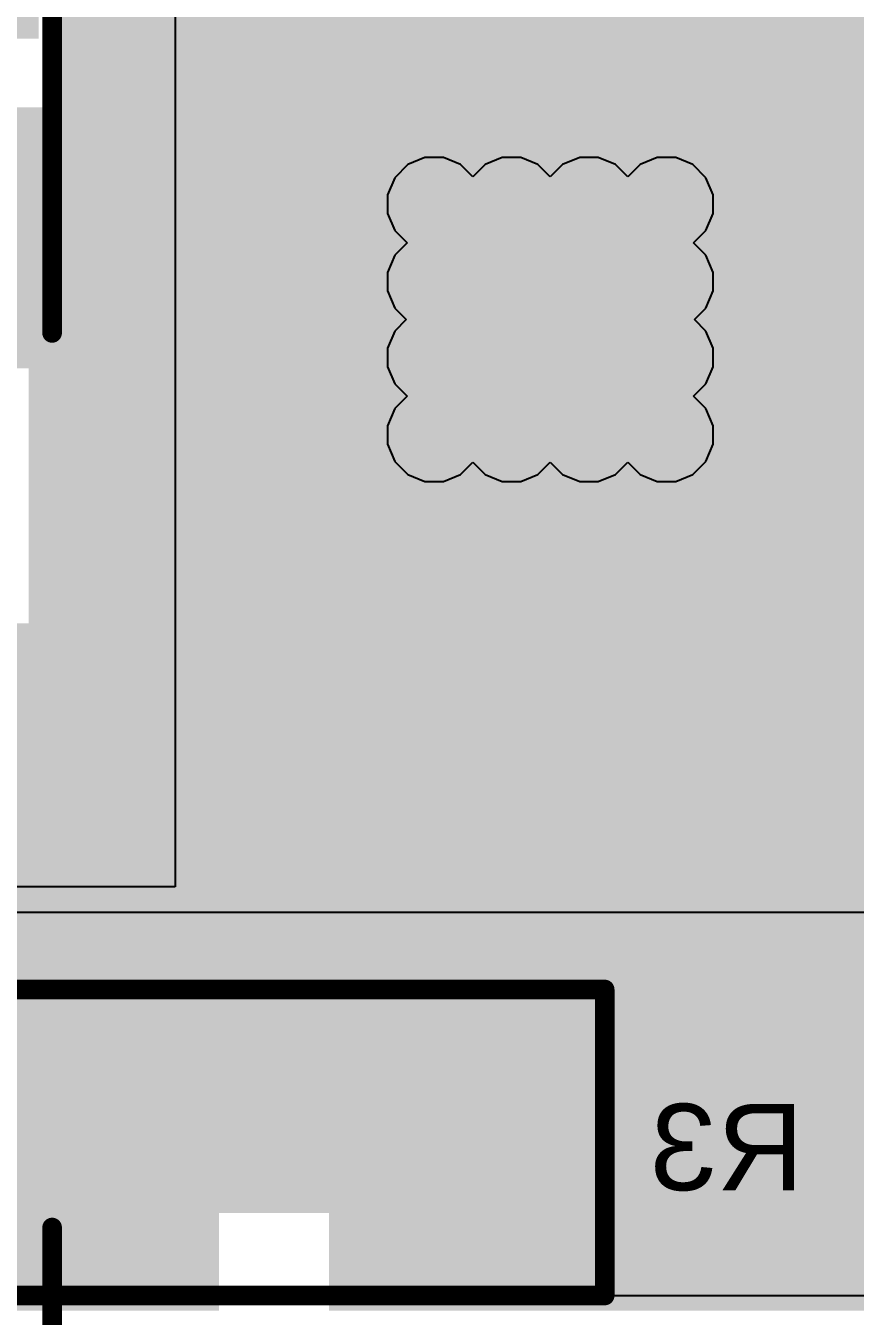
# Model space of a CAD drawing. Header units: millimetres. Extents: x -6 to 110, y 0 to 86.
# Drawn here: x 23.69 to 29.06, y 9.46 to 17.81 of the extents above; entities that cross this region are included whole.
import ezdxf

# ---------------------------------------------------------------- set-up
doc = ezdxf.new("R2010")
doc.units = ezdxf.units.MM
for name, color, linetype in [('BottomLayer', 5, 'Continuous'), ('BottomOverlay', 54, 'Continuous'), ('BottomPaste', 16, 'Continuous'), ('BottomSolder', 6, 'Continuous'), ('MidLayer1', 16, 'Continuous'), ('MidLayer2', 76, 'Continuous'), ('TopLayer', 1, 'Continuous'), ('TopOverlay', 2, 'Continuous'), ('TopPaste', 8, 'Continuous'), ('TopSolder', 216, 'Continuous'), ('ViaHoleLayer', 16, 'Continuous')]:
    doc.layers.add(name, color=color, linetype=linetype)
doc.styles.add('Arial', font='', dxfattribs={"height": 0.2})
doc.styles.get('Arial').set_extended_font_data('Arial')

# ---------------------------------------------------------------- blocks, each defined once
blk = doc.blocks.new('SMDRI127_471MT_16')
at = {"layer": 'TopLayer'}
blk.add_hatch(color=1, dxfattribs=at).paths.add_polyline_path([(-6.4, 2.7), (-3.5, 2.7), (-3.5, -2.7), (-6.4, -2.7)])
at = {"layer": 'TopPaste'}
blk.add_hatch(color=8, dxfattribs=at).paths.add_polyline_path([(-6.4, 2.7), (-3.5, 2.7), (-3.5, -2.7), (-6.4, -2.7)])
at = {"layer": 'TopSolder'}
blk.add_hatch(color=216, dxfattribs=at).paths.add_polyline_path([(-6.5016, 2.8016), (-3.3984, 2.8016), (-3.3984, -2.8016), (-6.5016, -2.8016)])
at = {"layer": 'TopOverlay', "const_width": 0.127}
for points in [[(-6.35, 2.8956), (-6.35, 6.2738)], [(-6.35, -6.2738), (-6.35, -2.8956)]]:
    blk.add_lwpolyline(points, dxfattribs=at)
at = {"layer": 'TopOverlay', "const_width": 0.0635}
for points in [[(-6.3817, 2.8956, 1), (-6.3182, 2.8956, 1)], [(-6.3817, -2.8956, 1), (-6.3182, -2.8956, 1)]]:
    blk.add_lwpolyline(points, format="xyb", close=True, dxfattribs=at)
blk = doc.blocks.new('R___1206_B_30')
at = {"layer": 'BottomLayer'}
for points in [[(-2.032, 0.889), (-0.508, 0.889), (-0.508, -0.889), (-2.032, -0.889)], [(0.508, 0.889), (2.032, 0.889), (2.032, -0.889), (0.508, -0.889)]]:
    blk.add_hatch(color=5, dxfattribs=at).paths.add_polyline_path(points)
at = {"layer": 'BottomPaste'}
for points in [[(-2.032, 0.889), (-0.508, 0.889), (-0.508, -0.889), (-2.032, -0.889)], [(0.508, 0.889), (2.032, 0.889), (2.032, -0.889), (0.508, -0.889)]]:
    blk.add_hatch(color=16, dxfattribs=at).paths.add_polyline_path(points)
at = {"layer": 'BottomSolder'}
for points in [[(-2.1336, 0.9906), (-0.4064, 0.9906), (-0.4064, -0.9906), (-2.1336, -0.9906)], [(0.4064, 0.9906), (2.1336, 0.9906), (2.1336, -0.9906), (0.4064, -0.9906)]]:
    blk.add_hatch(color=6, dxfattribs=at).paths.add_polyline_path(points)
at = {"layer": 'BottomOverlay', "const_width": 0.127}
for points in [[(-2.1336, 0.9906), (-2.1336, -0.9906)], [(2.1336, 0.9906), (-2.1336, 0.9906)], [(2.1336, 0.9906), (2.1336, -0.9906)], [(2.1336, -0.9906), (-2.1336, -0.9906)]]:
    blk.add_lwpolyline(points, dxfattribs=at)
at = {"layer": 'BottomOverlay', "const_width": 0.0635}
for points in [[(-2.16535, 0.9906, 1), (-2.10185, 0.9906, 1)], [(-2.16535, 0.9906, 1), (-2.10185, 0.9906, 1)], [(2.10185, 0.9906, 1), (2.16535, 0.9906, 1)], [(2.10185, 0.9906, 1), (2.16535, 0.9906, 1)], [(-2.16535, -0.9906, 1), (-2.10185, -0.9906, 1)], [(-2.16535, -0.9906, 1), (-2.10185, -0.9906, 1)], [(2.10185, -0.9906, 1), (2.16535, -0.9906, 1)], [(2.10185, -0.9906, 1), (2.16535, -0.9906, 1)]]:
    blk.add_lwpolyline(points, format="xyb", close=True, dxfattribs=at)
blk = doc.blocks.new('SOP_16_B_33')
at = {"layer": 'BottomLayer'}
for points in [[(-3.4556, 4.7244), (-1.9939, 4.7244), (-1.9939, 4.1656), (-3.4556, 4.1656)], [(1.9939, 4.7244), (3.4556, 4.7244), (3.4556, 4.1656), (1.9939, 4.1656)], [(-3.4556, 3.4544), (-1.9939, 3.4544), (-1.9939, 2.8956), (-3.4556, 2.8956)], [(1.9939, 3.4544), (3.4556, 3.4544), (3.4556, 2.8956), (1.9939, 2.8956)], [(-3.4556, 2.1844), (-1.9939, 2.1844), (-1.9939, 1.6256), (-3.4556, 1.6256)], [(1.9939, 2.1844), (3.4556, 2.1844), (3.4556, 1.6256), (1.9939, 1.6256)], [(-3.4556, 0.9144), (-1.9939, 0.9144), (-1.9939, 0.3556), (-3.4556, 0.3556)], [(1.9939, 0.9144), (3.4556, 0.9144), (3.4556, 0.3556), (1.9939, 0.3556)], [(-3.4556, -0.3556), (-1.9939, -0.3556), (-1.9939, -0.9144), (-3.4556, -0.9144)], [(1.9939, -0.3556), (3.4556, -0.3556), (3.4556, -0.9144), (1.9939, -0.9144)], [(-3.4556, -1.6256), (-1.9939, -1.6256), (-1.9939, -2.1844), (-3.4556, -2.1844)], [(1.9939, -1.6256), (3.4556, -1.6256), (3.4556, -2.1844), (1.9939, -2.1844)], [(-3.4556, -2.8956), (-1.9939, -2.8956), (-1.9939, -3.4544), (-3.4556, -3.4544)], [(1.9939, -2.8956), (3.4556, -2.8956), (3.4556, -3.4544), (1.9939, -3.4544)], [(-3.4556, -4.1656), (-1.9939, -4.1656), (-1.9939, -4.7244), (-3.4556, -4.7244)], [(1.9939, -4.1656), (3.4556, -4.1656), (3.4556, -4.7244), (1.9939, -4.7244)]]:
    blk.add_hatch(color=5, dxfattribs=at).paths.add_polyline_path(points)
at = {"layer": 'BottomPaste'}
for points in [[(-3.4556, 4.7244), (-1.9939, 4.7244), (-1.9939, 4.1656), (-3.4556, 4.1656)], [(1.9939, 4.7244), (3.4556, 4.7244), (3.4556, 4.1656), (1.9939, 4.1656)], [(-3.4556, 3.4544), (-1.9939, 3.4544), (-1.9939, 2.8956), (-3.4556, 2.8956)], [(1.9939, 3.4544), (3.4556, 3.4544), (3.4556, 2.8956), (1.9939, 2.8956)], [(-3.4556, 2.1844), (-1.9939, 2.1844), (-1.9939, 1.6256), (-3.4556, 1.6256)], [(1.9939, 2.1844), (3.4556, 2.1844), (3.4556, 1.6256), (1.9939, 1.6256)], [(-3.4556, 0.9144), (-1.9939, 0.9144), (-1.9939, 0.3556), (-3.4556, 0.3556)], [(1.9939, 0.9144), (3.4556, 0.9144), (3.4556, 0.3556), (1.9939, 0.3556)], [(-3.4556, -0.3556), (-1.9939, -0.3556), (-1.9939, -0.9144), (-3.4556, -0.9144)], [(1.9939, -0.3556), (3.4556, -0.3556), (3.4556, -0.9144), (1.9939, -0.9144)], [(-3.4556, -1.6256), (-1.9939, -1.6256), (-1.9939, -2.1844), (-3.4556, -2.1844)], [(1.9939, -1.6256), (3.4556, -1.6256), (3.4556, -2.1844), (1.9939, -2.1844)], [(-3.4556, -2.8956), (-1.9939, -2.8956), (-1.9939, -3.4544), (-3.4556, -3.4544)], [(1.9939, -2.8956), (3.4556, -2.8956), (3.4556, -3.4544), (1.9939, -3.4544)], [(-3.4556, -4.1656), (-1.9939, -4.1656), (-1.9939, -4.7244), (-3.4556, -4.7244)], [(1.9939, -4.1656), (3.4556, -4.1656), (3.4556, -4.7244), (1.9939, -4.7244)]]:
    blk.add_hatch(color=16, dxfattribs=at).paths.add_polyline_path(points)
at = {"layer": 'BottomSolder'}
for points in [[(-3.5572, 4.826), (-1.8923, 4.826), (-1.8923, 4.064), (-3.5572, 4.064)], [(1.8923, 4.826), (3.5572, 4.826), (3.5572, 4.064), (1.8923, 4.064)], [(-3.5572, 3.556), (-1.8923, 3.556), (-1.8923, 2.794), (-3.5572, 2.794)], [(1.8923, 3.556), (3.5572, 3.556), (3.5572, 2.794), (1.8923, 2.794)], [(-3.5572, 2.286), (-1.8923, 2.286), (-1.8923, 1.524), (-3.5572, 1.524)], [(1.8923, 2.286), (3.5572, 2.286), (3.5572, 1.524), (1.8923, 1.524)], [(-3.5572, 1.016), (-1.8923, 1.016), (-1.8923, 0.254), (-3.5572, 0.254)], [(1.8923, 1.016), (3.5572, 1.016), (3.5572, 0.254), (1.8923, 0.254)], [(-3.5572, -0.254), (-1.8923, -0.254), (-1.8923, -1.016), (-3.5572, -1.016)], [(1.8923, -0.254), (3.5572, -0.254), (3.5572, -1.016), (1.8923, -1.016)], [(-3.5572, -1.524), (-1.8923, -1.524), (-1.8923, -2.286), (-3.5572, -2.286)], [(1.8923, -1.524), (3.5572, -1.524), (3.5572, -2.286), (1.8923, -2.286)], [(-3.5572, -2.794), (-1.8923, -2.794), (-1.8923, -3.556), (-3.5572, -3.556)], [(1.8923, -2.794), (3.5572, -2.794), (3.5572, -3.556), (1.8923, -3.556)], [(-3.5572, -4.064), (-1.8923, -4.064), (-1.8923, -4.826), (-3.5572, -4.826)], [(1.8923, -4.064), (3.5572, -4.064), (3.5572, -4.826), (1.8923, -4.826)]]:
    blk.add_hatch(color=6, dxfattribs=at).paths.add_polyline_path(points)
at = {"layer": 'BottomOverlay'}
for points, const_width in [([(-2.1209, 5.0546), (2.1209, 5.0546)], 0.1524), ([(-3.7846, -4.318), (-3.6576, -4.445)], 0.127), ([(-3.7846, -4.318), (-3.7846, -4.572)], 0.127), ([(-3.6576, -4.445), (-3.7846, -4.572)], 0.127), ([(-2.1209, -5.0546), (2.1209, -5.0546)], 0.1524)]:
    blk.add_lwpolyline(points, dxfattribs=dict(at, const_width=const_width))
for points, const_width in [([(-2.159, 5.0546, 1), (-2.0828, 5.0546, 1)], 0.0762), ([(2.0828, 5.0546, 1), (2.159, 5.0546, 1)], 0.0762), ([(-3.8163, -4.318, 1), (-3.7529, -4.318, 1)], 0.0635), ([(-3.8163, -4.318, 1), (-3.7529, -4.318, 1)], 0.0635), ([(-3.6894, -4.445, 1), (-3.6258, -4.445, 1)], 0.0635), ([(-3.6894, -4.445, 1), (-3.6258, -4.445, 1)], 0.0635), ([(-3.8163, -4.572, 1), (-3.7529, -4.572, 1)], 0.0635), ([(-3.8163, -4.572, 1), (-3.7529, -4.572, 1)], 0.0635), ([(-2.159, -5.0546, 1), (-2.0828, -5.0546, 1)], 0.0762), ([(2.0828, -5.0546, 1), (2.159, -5.0546, 1)], 0.0762)]:
    blk.add_lwpolyline(points, format="xyb", close=True, dxfattribs=dict(at, const_width=const_width))

msp = doc.modelspace()

# ---------------------------------------------------------------- hatches: boundary and pattern name
at = {"layer": 'BottomLayer'}
for points in [[(19.9169, 15.5956), (28.7544, 15.5956), (28.7544, 17.2855), (19.9169, 17.2855)], [(23.913, 14.2048), (28.7544, 14.2048), (28.7544, 17.2855), (23.913, 17.2855)], [(28.018, 9.4942), (28.7544, 9.4942), (28.7544, 16.8986), (28.018, 16.8986)], [(25.6556, 9.4942), (26.3822, 9.4942), (26.3822, 15.9766), (25.6556, 15.9766)], [(23.913, 9.4942), (24.9444, 9.4942), (24.9444, 13.8423), (23.913, 13.8423)], [(25.6556, 9.4942), (28.7544, 9.4942), (28.7544, 12.0262), (25.6556, 12.0262)], [(21.8944, 9.4942), (24.9444, 9.4942), (24.9444, 11.4722), (21.8944, 11.4722)], [(25.6556, 9.4942), (32.5238, 9.4942), (32.5238, 10.8703), (25.6556, 10.8703)]]:
    msp.add_hatch(color=5, dxfattribs=at).paths.add_polyline_path(points)
h = msp.add_hatch(color=5, dxfattribs=at)
edge = h.paths.add_edge_path()
edge.add_arc((26.3364, 16.6584), 0.2, 0, 360)
h = msp.add_hatch(color=5, dxfattribs=at)
edge = h.paths.add_edge_path()
edge.add_arc((26.8374, 16.6584), 0.2, 0, 360)
h = msp.add_hatch(color=5, dxfattribs=at)
edge = h.paths.add_edge_path()
edge.add_arc((27.3384, 16.6584), 0.2, 0, 360)
h = msp.add_hatch(color=5, dxfattribs=at)
edge = h.paths.add_edge_path()
edge.add_arc((27.8394, 16.6584), 0.2, 0, 360)
h = msp.add_hatch(color=5, dxfattribs=at)
edge = h.paths.add_edge_path()
edge.add_arc((26.3364, 16.1562), 0.2, 0, 360)
h = msp.add_hatch(color=5, dxfattribs=at)
edge = h.paths.add_edge_path()
edge.add_arc((26.8374, 16.1562), 0.2, 0, 360)
h = msp.add_hatch(color=5, dxfattribs=at)
edge = h.paths.add_edge_path()
edge.add_arc((27.3384, 16.1562), 0.2, 0, 360)
h = msp.add_hatch(color=5, dxfattribs=at)
edge = h.paths.add_edge_path()
edge.add_arc((27.8394, 16.1562), 0.2, 0, 360)
h = msp.add_hatch(color=5, dxfattribs=at)
edge = h.paths.add_edge_path()
edge.add_arc((26.3364, 15.666), 0.2, 0, 360)
h = msp.add_hatch(color=5, dxfattribs=at)
edge = h.paths.add_edge_path()
edge.add_arc((26.8374, 15.666), 0.2, 0, 360)
h = msp.add_hatch(color=5, dxfattribs=at)
edge = h.paths.add_edge_path()
edge.add_arc((27.3384, 15.666), 0.2, 0, 360)
h = msp.add_hatch(color=5, dxfattribs=at)
edge = h.paths.add_edge_path()
edge.add_arc((27.8394, 15.666), 0.2, 0, 360)
h = msp.add_hatch(color=5, dxfattribs=at)
edge = h.paths.add_edge_path()
edge.add_arc((26.3364, 15.1638), 0.2, 0, 360)
h = msp.add_hatch(color=5, dxfattribs=at)
edge = h.paths.add_edge_path()
edge.add_arc((26.8374, 15.1638), 0.2, 0, 360)
h = msp.add_hatch(color=5, dxfattribs=at)
edge = h.paths.add_edge_path()
edge.add_arc((27.3384, 15.1638), 0.2, 0, 360)
h = msp.add_hatch(color=5, dxfattribs=at)
edge = h.paths.add_edge_path()
edge.add_arc((27.8394, 15.1638), 0.2, 0, 360)
at = {"layer": 'MidLayer1'}
h = msp.add_hatch(color=16, dxfattribs=at)
edge = h.paths.add_edge_path()
edge.add_arc((26.3364, 16.6584), 0.2, 0, 360)
h = msp.add_hatch(color=16, dxfattribs=at)
edge = h.paths.add_edge_path()
edge.add_arc((26.8374, 16.6584), 0.2, 0, 360)
h = msp.add_hatch(color=16, dxfattribs=at)
edge = h.paths.add_edge_path()
edge.add_arc((27.3384, 16.6584), 0.2, 0, 360)
h = msp.add_hatch(color=16, dxfattribs=at)
edge = h.paths.add_edge_path()
edge.add_arc((27.8394, 16.6584), 0.2, 0, 360)
h = msp.add_hatch(color=16, dxfattribs=at)
edge = h.paths.add_edge_path()
edge.add_arc((26.3364, 16.1562), 0.2, 0, 360)
h = msp.add_hatch(color=16, dxfattribs=at)
edge = h.paths.add_edge_path()
edge.add_arc((26.8374, 16.1562), 0.2, 0, 360)
h = msp.add_hatch(color=16, dxfattribs=at)
edge = h.paths.add_edge_path()
edge.add_arc((27.3384, 16.1562), 0.2, 0, 360)
h = msp.add_hatch(color=16, dxfattribs=at)
edge = h.paths.add_edge_path()
edge.add_arc((27.8394, 16.1562), 0.2, 0, 360)
h = msp.add_hatch(color=16, dxfattribs=at)
edge = h.paths.add_edge_path()
edge.add_arc((26.3364, 15.666), 0.2, 0, 360)
h = msp.add_hatch(color=16, dxfattribs=at)
edge = h.paths.add_edge_path()
edge.add_arc((26.8374, 15.666), 0.2, 0, 360)
h = msp.add_hatch(color=16, dxfattribs=at)
edge = h.paths.add_edge_path()
edge.add_arc((27.3384, 15.666), 0.2, 0, 360)
h = msp.add_hatch(color=16, dxfattribs=at)
edge = h.paths.add_edge_path()
edge.add_arc((27.8394, 15.666), 0.2, 0, 360)
h = msp.add_hatch(color=16, dxfattribs=at)
edge = h.paths.add_edge_path()
edge.add_arc((26.3364, 15.1638), 0.2, 0, 360)
h = msp.add_hatch(color=16, dxfattribs=at)
edge = h.paths.add_edge_path()
edge.add_arc((26.8374, 15.1638), 0.2, 0, 360)
h = msp.add_hatch(color=16, dxfattribs=at)
edge = h.paths.add_edge_path()
edge.add_arc((27.3384, 15.1638), 0.2, 0, 360)
h = msp.add_hatch(color=16, dxfattribs=at)
edge = h.paths.add_edge_path()
edge.add_arc((27.8394, 15.1638), 0.2, 0, 360)
at = {"layer": 'MidLayer2'}
h = msp.add_hatch(color=76, dxfattribs=at)
edge = h.paths.add_edge_path()
edge.add_arc((26.3364, 16.6584), 0.2, 0, 360)
h = msp.add_hatch(color=76, dxfattribs=at)
edge = h.paths.add_edge_path()
edge.add_arc((26.8374, 16.6584), 0.2, 0, 360)
h = msp.add_hatch(color=76, dxfattribs=at)
edge = h.paths.add_edge_path()
edge.add_arc((27.3384, 16.6584), 0.2, 0, 360)
h = msp.add_hatch(color=76, dxfattribs=at)
edge = h.paths.add_edge_path()
edge.add_arc((27.8394, 16.6584), 0.2, 0, 360)
h = msp.add_hatch(color=76, dxfattribs=at)
edge = h.paths.add_edge_path()
edge.add_arc((26.3364, 16.1562), 0.2, 0, 360)
h = msp.add_hatch(color=76, dxfattribs=at)
edge = h.paths.add_edge_path()
edge.add_arc((26.8374, 16.1562), 0.2, 0, 360)
h = msp.add_hatch(color=76, dxfattribs=at)
edge = h.paths.add_edge_path()
edge.add_arc((27.3384, 16.1562), 0.2, 0, 360)
h = msp.add_hatch(color=76, dxfattribs=at)
edge = h.paths.add_edge_path()
edge.add_arc((27.8394, 16.1562), 0.2, 0, 360)
h = msp.add_hatch(color=76, dxfattribs=at)
edge = h.paths.add_edge_path()
edge.add_arc((26.3364, 15.666), 0.2, 0, 360)
h = msp.add_hatch(color=76, dxfattribs=at)
edge = h.paths.add_edge_path()
edge.add_arc((26.8374, 15.666), 0.2, 0, 360)
h = msp.add_hatch(color=76, dxfattribs=at)
edge = h.paths.add_edge_path()
edge.add_arc((27.3384, 15.666), 0.2, 0, 360)
h = msp.add_hatch(color=76, dxfattribs=at)
edge = h.paths.add_edge_path()
edge.add_arc((27.8394, 15.666), 0.2, 0, 360)
h = msp.add_hatch(color=76, dxfattribs=at)
edge = h.paths.add_edge_path()
edge.add_arc((26.3364, 15.1638), 0.2, 0, 360)
h = msp.add_hatch(color=76, dxfattribs=at)
edge = h.paths.add_edge_path()
edge.add_arc((26.8374, 15.1638), 0.2, 0, 360)
h = msp.add_hatch(color=76, dxfattribs=at)
edge = h.paths.add_edge_path()
edge.add_arc((27.3384, 15.1638), 0.2, 0, 360)
h = msp.add_hatch(color=76, dxfattribs=at)
edge = h.paths.add_edge_path()
edge.add_arc((27.8394, 15.1638), 0.2, 0, 360)
at = {"layer": 'TopLayer'}
for points in [[(23.8132, 10.2286), (32.8772, 10.2286), (32.8772, 20.0493), (23.8132, 20.0493)], [(24.0672, 10.2286), (31.115, 10.2286), (31.115, 20.0493), (24.0672, 20.0493)], [(25.273, 16.383), (37, 16.383), (37, 20.0493), (25.273, 20.0493)], [(20.4606, 11.582), (27.8394, 11.582), (27.8394, 13.882), (20.4606, 13.882)]]:
    msp.add_hatch(color=1, dxfattribs=at).paths.add_polyline_path(points)
h = msp.add_hatch(color=1, dxfattribs=at)
edge = h.paths.add_edge_path()
edge.add_arc((26.3364, 16.6584), 0.2, 0, 360)
h = msp.add_hatch(color=1, dxfattribs=at)
edge = h.paths.add_edge_path()
edge.add_arc((26.8374, 16.6584), 0.2, 0, 360)
h = msp.add_hatch(color=1, dxfattribs=at)
edge = h.paths.add_edge_path()
edge.add_arc((27.3384, 16.6584), 0.2, 0, 360)
h = msp.add_hatch(color=1, dxfattribs=at)
edge = h.paths.add_edge_path()
edge.add_arc((27.8394, 16.6584), 0.2, 0, 360)
h = msp.add_hatch(color=1, dxfattribs=at)
edge = h.paths.add_edge_path()
edge.add_arc((26.3364, 16.1562), 0.2, 0, 360)
h = msp.add_hatch(color=1, dxfattribs=at)
edge = h.paths.add_edge_path()
edge.add_arc((26.8374, 16.1562), 0.2, 0, 360)
h = msp.add_hatch(color=1, dxfattribs=at)
edge = h.paths.add_edge_path()
edge.add_arc((27.3384, 16.1562), 0.2, 0, 360)
h = msp.add_hatch(color=1, dxfattribs=at)
edge = h.paths.add_edge_path()
edge.add_arc((27.8394, 16.1562), 0.2, 0, 360)
h = msp.add_hatch(color=1, dxfattribs=at)
edge = h.paths.add_edge_path()
edge.add_arc((26.3364, 15.666), 0.2, 0, 360)
h = msp.add_hatch(color=1, dxfattribs=at)
edge = h.paths.add_edge_path()
edge.add_arc((26.8374, 15.666), 0.2, 0, 360)
h = msp.add_hatch(color=1, dxfattribs=at)
edge = h.paths.add_edge_path()
edge.add_arc((27.3384, 15.666), 0.2, 0, 360)
h = msp.add_hatch(color=1, dxfattribs=at)
edge = h.paths.add_edge_path()
edge.add_arc((27.8394, 15.666), 0.2, 0, 360)
h = msp.add_hatch(color=1, dxfattribs=at)
edge = h.paths.add_edge_path()
edge.add_arc((26.3364, 15.1638), 0.2, 0, 360)
h = msp.add_hatch(color=1, dxfattribs=at)
edge = h.paths.add_edge_path()
edge.add_arc((26.8374, 15.1638), 0.2, 0, 360)
h = msp.add_hatch(color=1, dxfattribs=at)
edge = h.paths.add_edge_path()
edge.add_arc((27.3384, 15.1638), 0.2, 0, 360)
h = msp.add_hatch(color=1, dxfattribs=at)
edge = h.paths.add_edge_path()
edge.add_arc((27.8394, 15.1638), 0.2, 0, 360)
at = {"layer": 'ViaHoleLayer'}
h = msp.add_hatch(color=16, dxfattribs=at)
edge = h.paths.add_edge_path()
edge.add_arc((26.3364, 16.6584), 0.1, 0, 360)
h = msp.add_hatch(color=16, dxfattribs=at)
edge = h.paths.add_edge_path()
edge.add_arc((26.8374, 16.6584), 0.1, 0, 360)
h = msp.add_hatch(color=16, dxfattribs=at)
edge = h.paths.add_edge_path()
edge.add_arc((27.3384, 16.6584), 0.1, 0, 360)
h = msp.add_hatch(color=16, dxfattribs=at)
edge = h.paths.add_edge_path()
edge.add_arc((27.8394, 16.6584), 0.1, 0, 360)
h = msp.add_hatch(color=16, dxfattribs=at)
edge = h.paths.add_edge_path()
edge.add_arc((26.3364, 16.1562), 0.1, 0, 360)
h = msp.add_hatch(color=16, dxfattribs=at)
edge = h.paths.add_edge_path()
edge.add_arc((26.8374, 16.1562), 0.1, 0, 360)
h = msp.add_hatch(color=16, dxfattribs=at)
edge = h.paths.add_edge_path()
edge.add_arc((27.3384, 16.1562), 0.1, 0, 360)
h = msp.add_hatch(color=16, dxfattribs=at)
edge = h.paths.add_edge_path()
edge.add_arc((27.8394, 16.1562), 0.1, 0, 360)
h = msp.add_hatch(color=16, dxfattribs=at)
edge = h.paths.add_edge_path()
edge.add_arc((26.3364, 15.666), 0.1, 0, 360)
h = msp.add_hatch(color=16, dxfattribs=at)
edge = h.paths.add_edge_path()
edge.add_arc((26.8374, 15.666), 0.1, 0, 360)
h = msp.add_hatch(color=16, dxfattribs=at)
edge = h.paths.add_edge_path()
edge.add_arc((27.3384, 15.666), 0.1, 0, 360)
h = msp.add_hatch(color=16, dxfattribs=at)
edge = h.paths.add_edge_path()
edge.add_arc((27.8394, 15.666), 0.1, 0, 360)
h = msp.add_hatch(color=16, dxfattribs=at)
edge = h.paths.add_edge_path()
edge.add_arc((26.3364, 15.1638), 0.1, 0, 360)
h = msp.add_hatch(color=16, dxfattribs=at)
edge = h.paths.add_edge_path()
edge.add_arc((26.8374, 15.1638), 0.1, 0, 360)
h = msp.add_hatch(color=16, dxfattribs=at)
edge = h.paths.add_edge_path()
edge.add_arc((27.3384, 15.1638), 0.1, 0, 360)
h = msp.add_hatch(color=16, dxfattribs=at)
edge = h.paths.add_edge_path()
edge.add_arc((27.8394, 15.1638), 0.1, 0, 360)

# ---------------------------------------------------------------- linework, layer by layer
at = {"layer": 'MidLayer1'}
for p, q in [((24.6592, 23.5236), (24.6592, 15.1638)), ((24.6592, 15.1638), (24.6592, 12.2384)), ((24.6592, 12.2384), (19.9804, 12.2384)), ((19.9804, 12.0734), (36.322, 12.0734))]:
    msp.add_line(p, q, dxfattribs=at)
at = {"layer": 'MidLayer2'}
for p, q in [((26.2764, 16.96), (26.1655, 16.9141)), ((26.3964, 16.96), (26.2764, 16.96)), ((26.5072, 16.9141), (26.3964, 16.96)), ((26.7774, 16.96), (26.6666, 16.9141)), ((26.8974, 16.96), (26.7774, 16.96)), ((27.0082, 16.9141), (26.8974, 16.96)), ((27.2784, 16.96), (27.1676, 16.9141)), ((27.3984, 16.96), (27.2784, 16.96)), ((27.5093, 16.9141), (27.3984, 16.96)), ((27.7794, 16.96), (27.6686, 16.9141)), ((27.8994, 16.96), (27.7794, 16.96)), ((28.0103, 16.9141), (27.8994, 16.96)), ((26.1655, 16.9141), (26.0807, 16.8293)), ((26.5869, 16.8344), (26.5072, 16.9141)), ((26.6666, 16.9141), (26.5869, 16.8344)), ((27.0879, 16.8344), (27.0082, 16.9141)), ((27.1676, 16.9141), (27.0879, 16.8344)), ((27.5889, 16.8344), (27.5093, 16.9141)), ((27.6686, 16.9141), (27.5889, 16.8344)), ((28.0951, 16.8293), (28.0103, 16.9141)), ((26.0807, 16.8293), (26.0348, 16.7184)), ((28.141, 16.7184), (28.0951, 16.8293)), ((26.0348, 16.7184), (26.0348, 16.5984)), ((28.141, 16.5984), (28.141, 16.7184)), ((26.0348, 16.5984), (26.0807, 16.4876)), ((28.0951, 16.4876), (28.141, 16.5984)), ((26.0807, 16.4876), (26.1609, 16.4073)), ((28.0149, 16.4073), (28.0951, 16.4876)), ((26.1609, 16.4073), (26.0807, 16.3271)), ((28.0951, 16.3271), (28.0149, 16.4073)), ((26.0807, 16.3271), (26.0348, 16.2162)), ((28.141, 16.2162), (28.0951, 16.3271)), ((26.0348, 16.2162), (26.0348, 16.0962)), ((28.141, 16.0962), (28.141, 16.2162)), ((26.0348, 16.0962), (26.0807, 15.9854)), ((28.0951, 15.9854), (28.141, 16.0962)), ((26.0807, 15.9854), (26.155, 15.9111)), ((28.0209, 15.9111), (28.0951, 15.9854)), ((26.155, 15.9111), (26.0807, 15.8368)), ((28.0951, 15.8368), (28.0209, 15.9111)), ((26.0807, 15.8368), (26.0348, 15.726)), ((28.141, 15.726), (28.0951, 15.8368)), ((26.0348, 15.726), (26.0348, 15.606)), ((28.141, 15.606), (28.141, 15.726)), ((26.0348, 15.606), (26.0807, 15.4952)), ((28.0951, 15.4952), (28.141, 15.606)), ((26.0807, 15.4952), (26.1609, 15.4149)), ((28.0149, 15.4149), (28.0951, 15.4952)), ((26.1609, 15.4149), (26.0807, 15.3346)), ((28.0951, 15.3346), (28.0149, 15.4149)), ((26.0807, 15.3346), (26.0348, 15.2238)), ((28.141, 15.2238), (28.0951, 15.3346)), ((26.0348, 15.2238), (26.0348, 15.1038)), ((28.141, 15.1038), (28.141, 15.2238)), ((26.0348, 15.1038), (26.0807, 14.993)), ((28.0951, 14.993), (28.141, 15.1038)), ((26.0807, 14.993), (26.1655, 14.9081)), ((26.5072, 14.9081), (26.5869, 14.9878)), ((26.5869, 14.9878), (26.6666, 14.9081)), ((27.0082, 14.9081), (27.0879, 14.9878)), ((27.0879, 14.9878), (27.1676, 14.9081)), ((27.5093, 14.9081), (27.5889, 14.9878)), ((27.5889, 14.9878), (27.6686, 14.9081)), ((28.0103, 14.9081), (28.0951, 14.993)), ((26.1655, 14.9081), (26.2764, 14.8622)), ((26.3964, 14.8622), (26.5072, 14.9081)), ((26.6666, 14.9081), (26.7774, 14.8622)), ((26.8974, 14.8622), (27.0082, 14.9081)), ((27.1676, 14.9081), (27.2784, 14.8622)), ((27.3984, 14.8622), (27.5093, 14.9081)), ((27.6686, 14.9081), (27.7794, 14.8622)), ((27.8994, 14.8622), (28.0103, 14.9081)), ((26.2764, 14.8622), (26.3964, 14.8622)), ((26.7774, 14.8622), (26.8974, 14.8622)), ((27.2784, 14.8622), (27.3984, 14.8622)), ((27.7794, 14.8622), (27.8994, 14.8622))]:
    msp.add_line(p, q, dxfattribs=at)
at = {"layer": 'TopLayer'}
msp.add_line((23.2082, 9.5926), (32.8772, 9.5926), dxfattribs=at)

# ---------------------------------------------------------------- block references
for name, p, rotation in [('SOP_16_B_33', (27.84, 15.8362), 90), ('R___1206_B_30', (25.3064, 10.5832), 180)]:
    msp.add_blockref(name, p, dxfattribs=dict(rotation=rotation))
msp.add_blockref('SMDRI127_471MT_16', (30.2132, 12.9286))

# ---------------------------------------------------------------- texts
at = {"layer": 'BottomOverlay', "style": 'Arial', "text_generation_flag": 2}
msp.add_text('R3', height=0.5588, dxfattribs=at).set_placement((28.73, 10.2746))

doc.saveas('drawing.dxf')
